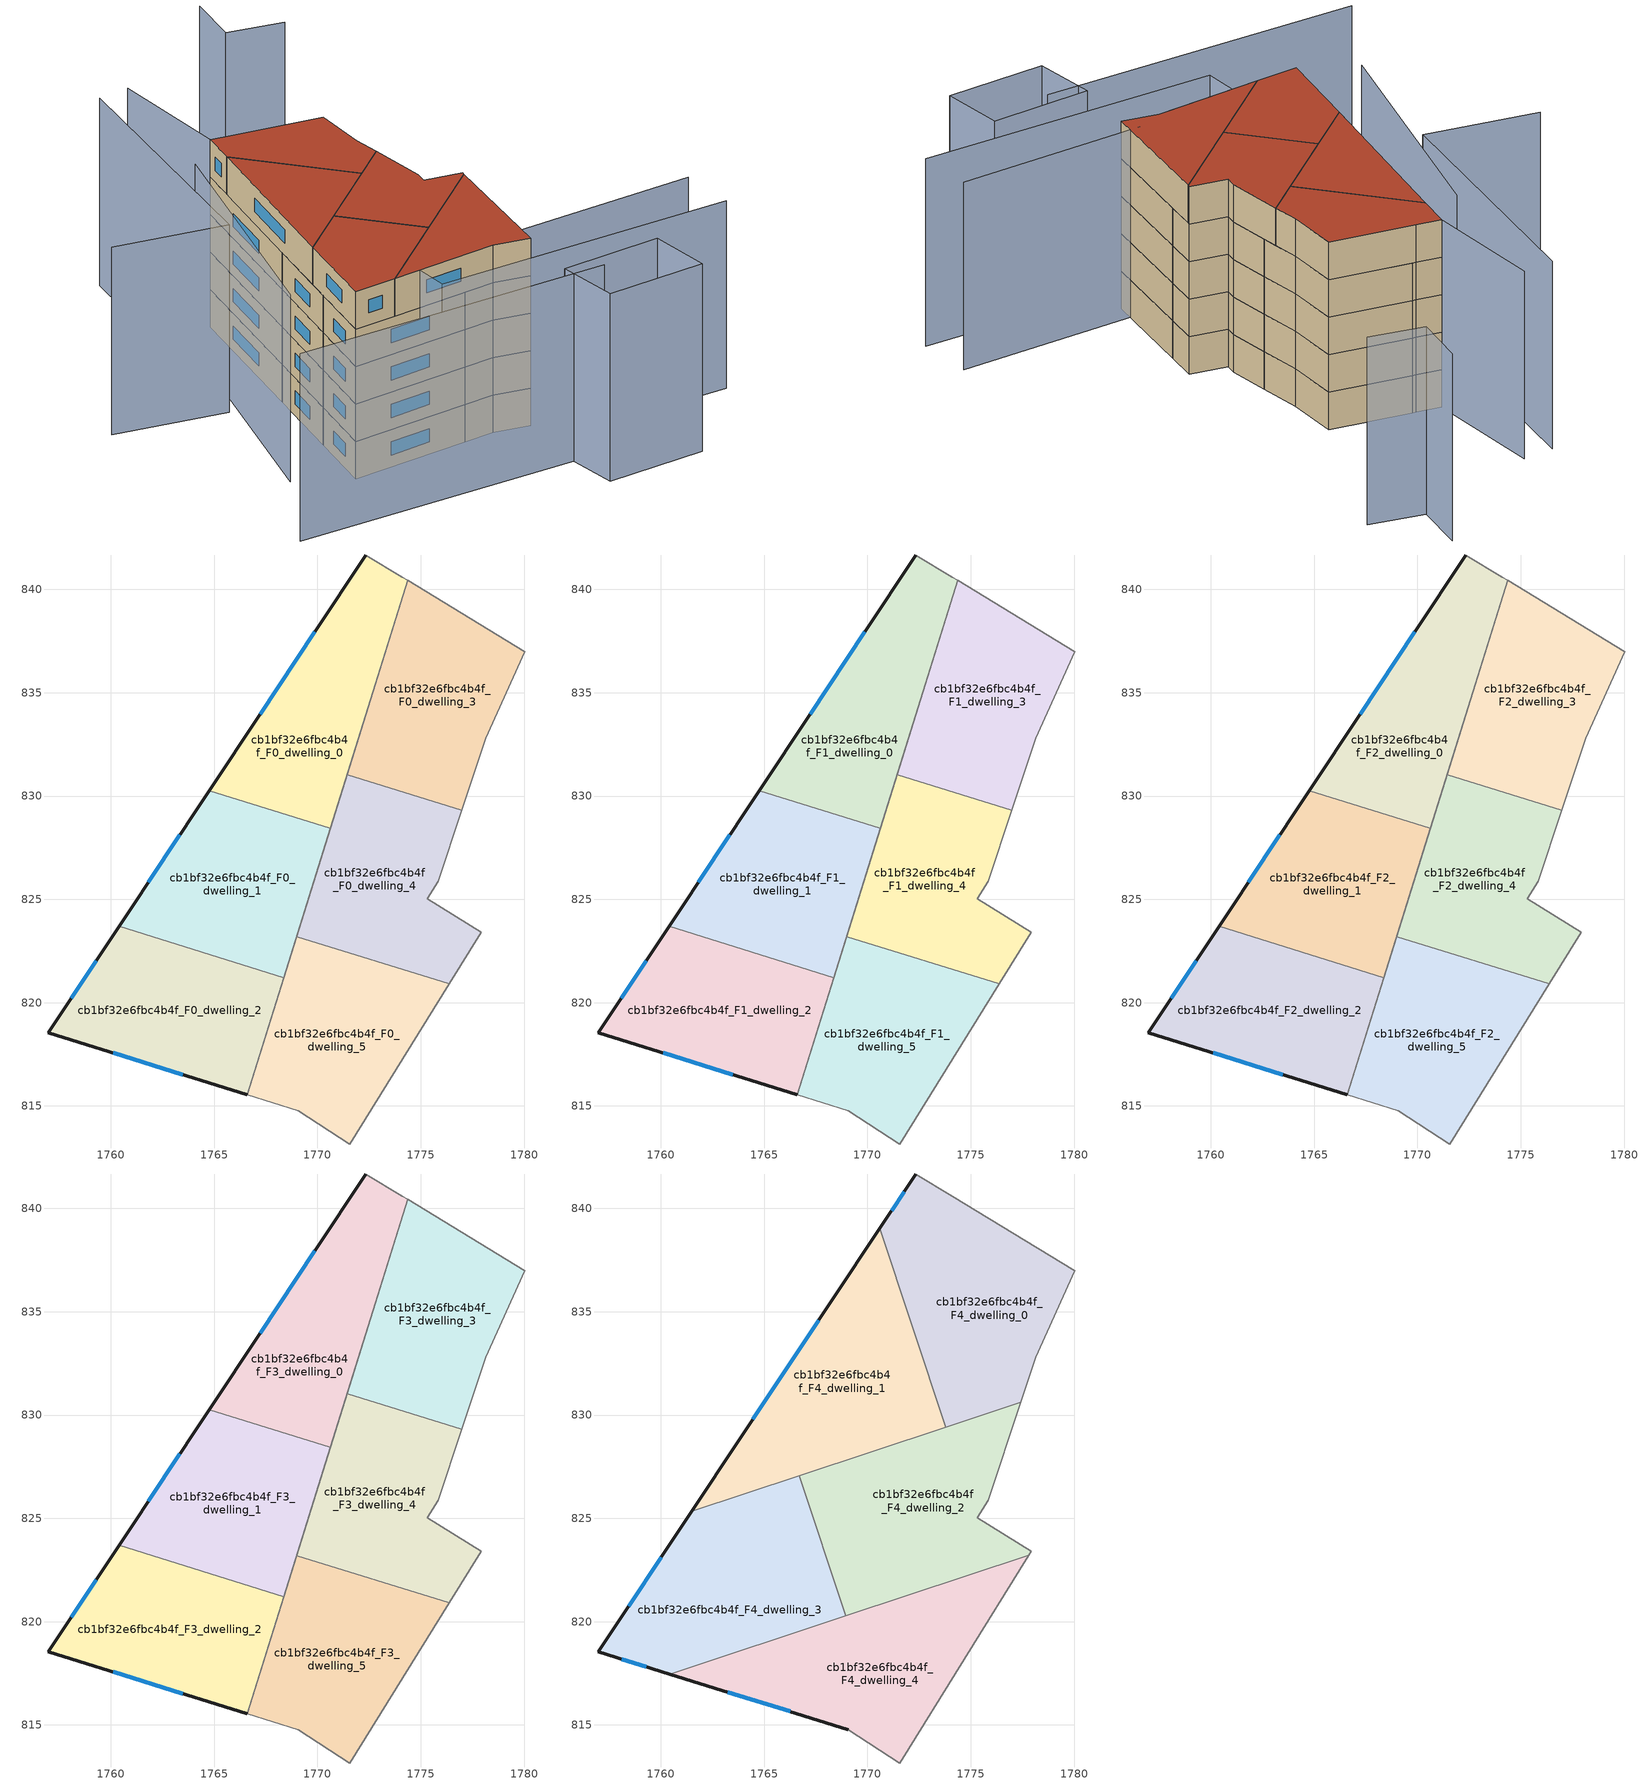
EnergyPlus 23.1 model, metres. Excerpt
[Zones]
cb1bf32e6fbc4b4f_F0_dwelling_0
 floor ground (EU_floor_Construction): 1774.1,840.6 1774.36,840.44 1770.62,828.43 1764.76,830.25 1772.34,841.67 z0
 wall outside (EU_wall_Construction): 1772.34,841.67 1764.76,830.25 z0:3
 wall adiabatic (EU_wall_Construction): 1770.62,828.43 1774.36,840.44 1774.1,840.6 1772.34,841.67 z0:3
 wall to cb1bf32e6fbc4b4f_F0_dwelling_1 (EU_wall_Construction): 1764.76,830.25 1770.62,828.43 z0:3
 window (EU_Window_Construction): 1769.87,837.96 1767.22,833.97 z0.98:2.02
cb1bf32e6fbc4b4f_F0_dwelling_1
 floor ground (EU_floor_Construction): 1770.62,828.43 1768.38,821.21 1760.4,823.69 1764.76,830.25 z0
 wall outside (EU_wall_Construction): 1764.76,830.25 1760.4,823.69 z0:3
 wall adiabatic (EU_wall_Construction): 1768.38,821.21 1770.62,828.43 z0:3
 wall to cb1bf32e6fbc4b4f_F0_dwelling_2 (EU_wall_Construction): 1760.4,823.69 1768.38,821.21 z0:3
 window (EU_Window_Construction): 1763.34,828.12 1761.81,825.83 z0.98:2.02
cb1bf32e6fbc4b4f_F0_dwelling_2
 floor ground (EU_floor_Construction): 1768.38,821.21 1766.61,815.54 1756.97,818.54 1760.4,823.69 z0
 wall outside (EU_wall_Construction): 1760.4,823.69 1756.97,818.54 1766.61,815.54 z0:3
 wall adiabatic (EU_wall_Construction): 1766.61,815.54 1768.38,821.21 z0:3
 window (EU_Window_Construction): 1760.11,817.56 1763.48,816.51 / 1759.28,822.02 1758.09,820.21 z0.98:2.02
cb1bf32e6fbc4b4f_F0_dwelling_3
 floor ground (EU_floor_Construction): 1780.03,836.98 1778.15,832.8 1776.99,829.31 1771.43,831.04 1774.36,840.44 z0
 wall adiabatic (EU_wall_Construction): 1776.99,829.31 1778.15,832.8 1780.03,836.98 1774.36,840.44 1771.43,831.04 z0:3
 wall to cb1bf32e6fbc4b4f_F0_dwelling_4 (EU_wall_Construction): 1771.43,831.04 1776.99,829.31 z0:3
cb1bf32e6fbc4b4f_F0_dwelling_4
 floor ground (EU_floor_Construction): 1776.99,829.31 1775.84,825.87 1775.32,825.02 1777.92,823.4 1776.37,820.9 1768.99,823.2 1771.43,831.04 z0
 wall adiabatic (EU_wall_Construction): 1776.37,820.9 1777.92,823.4 1775.32,825.02 1775.84,825.87 1776.99,829.31 / 1771.43,831.04 1768.99,823.2 z0:3
 wall to cb1bf32e6fbc4b4f_F0_dwelling_5 (EU_wall_Construction): 1768.99,823.2 1776.37,820.9 z0:3
cb1bf32e6fbc4b4f_F0_dwelling_5
 floor ground (EU_floor_Construction): 1776.37,820.9 1771.55,813.16 1769.06,814.78 1766.61,815.54 1768.99,823.2 z0
 wall adiabatic (EU_wall_Construction): 1768.99,823.2 1766.61,815.54 1769.06,814.78 1771.55,813.16 1776.37,820.9 z0:3
cb1bf32e6fbc4b4f_F1_dwelling_0
 floor to cb1bf32e6fbc4b4f_F0_dwelling_0 (EU_floor_Construction): 1774.1,840.6 1774.36,840.44 1770.62,828.43 1764.76,830.25 1772.34,841.67 z3
 wall outside (EU_wall_Construction): 1772.34,841.67 1764.76,830.25 z3:6
 wall adiabatic (EU_wall_Construction): 1770.62,828.43 1774.36,840.44 1774.1,840.6 1772.34,841.67 z3:6
 wall to cb1bf32e6fbc4b4f_F1_dwelling_1 (EU_wall_Construction): 1764.76,830.25 1770.62,828.43 z3:6
 window (EU_Window_Construction): 1769.87,837.96 1767.22,833.97 z3.98:5.02
cb1bf32e6fbc4b4f_F1_dwelling_1
 floor to cb1bf32e6fbc4b4f_F0_dwelling_1 (EU_floor_Construction): 1770.62,828.43 1768.38,821.21 1760.4,823.69 1764.76,830.25 z3
 wall outside (EU_wall_Construction): 1764.76,830.25 1760.4,823.69 z3:6
 wall adiabatic (EU_wall_Construction): 1768.38,821.21 1770.62,828.43 z3:6
 wall to cb1bf32e6fbc4b4f_F1_dwelling_2 (EU_wall_Construction): 1760.4,823.69 1768.38,821.21 z3:6
 window (EU_Window_Construction): 1763.34,828.12 1761.81,825.83 z3.98:5.02
cb1bf32e6fbc4b4f_F1_dwelling_2
 floor to cb1bf32e6fbc4b4f_F0_dwelling_2 (EU_floor_Construction): 1768.38,821.21 1766.61,815.54 1756.97,818.54 1760.4,823.69 z3
 wall outside (EU_wall_Construction): 1760.4,823.69 1756.97,818.54 1766.61,815.54 z3:6
 wall adiabatic (EU_wall_Construction): 1766.61,815.54 1768.38,821.21 z3:6
 window (EU_Window_Construction): 1760.11,817.56 1763.48,816.51 / 1759.28,822.02 1758.09,820.21 z3.98:5.02
cb1bf32e6fbc4b4f_F1_dwelling_3
 floor to cb1bf32e6fbc4b4f_F0_dwelling_3 (EU_floor_Construction): 1780.03,836.98 1778.15,832.8 1776.99,829.31 1771.43,831.04 1774.36,840.44 z3
 wall adiabatic (EU_wall_Construction): 1776.99,829.31 1778.15,832.8 1780.03,836.98 1774.36,840.44 1771.43,831.04 z3:6
 wall to cb1bf32e6fbc4b4f_F1_dwelling_4 (EU_wall_Construction): 1771.43,831.04 1776.99,829.31 z3:6
cb1bf32e6fbc4b4f_F1_dwelling_4
 floor to cb1bf32e6fbc4b4f_F0_dwelling_4 (EU_floor_Construction): 1776.99,829.31 1775.84,825.87 1775.32,825.02 1777.92,823.4 1776.37,820.9 1768.99,823.2 1771.43,831.04 z3
 wall adiabatic (EU_wall_Construction): 1776.37,820.9 1777.92,823.4 1775.32,825.02 1775.84,825.87 1776.99,829.31 / 1771.43,831.04 1768.99,823.2 z3:6
 wall to cb1bf32e6fbc4b4f_F1_dwelling_5 (EU_wall_Construction): 1768.99,823.2 1776.37,820.9 z3:6
cb1bf32e6fbc4b4f_F1_dwelling_5
 floor to cb1bf32e6fbc4b4f_F0_dwelling_5 (EU_floor_Construction): 1776.37,820.9 1771.55,813.16 1769.06,814.78 1766.61,815.54 1768.99,823.2 z3
 wall adiabatic (EU_wall_Construction): 1768.99,823.2 1766.61,815.54 1769.06,814.78 1771.55,813.16 1776.37,820.9 z3:6
cb1bf32e6fbc4b4f_F2_dwelling_0
 floor to cb1bf32e6fbc4b4f_F1_dwelling_0 (EU_floor_Construction): 1774.1,840.6 1774.36,840.44 1770.62,828.43 1764.76,830.25 1772.34,841.67 z6
 wall outside (EU_wall_Construction): 1772.34,841.67 1764.76,830.25 z6:9
 wall adiabatic (EU_wall_Construction): 1770.62,828.43 1774.36,840.44 1774.1,840.6 1772.34,841.67 z6:9
 wall to cb1bf32e6fbc4b4f_F2_dwelling_1 (EU_wall_Construction): 1764.76,830.25 1770.62,828.43 z6:9
 window (EU_Window_Construction): 1769.87,837.96 1767.22,833.97 z6.98:8.02
cb1bf32e6fbc4b4f_F2_dwelling_1
 floor to cb1bf32e6fbc4b4f_F1_dwelling_1 (EU_floor_Construction): 1770.62,828.43 1768.38,821.21 1760.4,823.69 1764.76,830.25 z6
 wall outside (EU_wall_Construction): 1764.76,830.25 1760.4,823.69 z6:9
 wall adiabatic (EU_wall_Construction): 1768.38,821.21 1770.62,828.43 z6:9
 wall to cb1bf32e6fbc4b4f_F2_dwelling_2 (EU_wall_Construction): 1760.4,823.69 1768.38,821.21 z6:9
 window (EU_Window_Construction): 1763.34,828.12 1761.81,825.83 z6.98:8.02
cb1bf32e6fbc4b4f_F2_dwelling_2
 floor to cb1bf32e6fbc4b4f_F1_dwelling_2 (EU_floor_Construction): 1768.38,821.21 1766.61,815.54 1756.97,818.54 1760.4,823.69 z6
 wall outside (EU_wall_Construction): 1760.4,823.69 1756.97,818.54 1766.61,815.54 z6:9
 wall adiabatic (EU_wall_Construction): 1766.61,815.54 1768.38,821.21 z6:9
 window (EU_Window_Construction): 1760.11,817.56 1763.48,816.51 / 1759.28,822.02 1758.09,820.21 z6.98:8.02
cb1bf32e6fbc4b4f_F2_dwelling_3
 floor to cb1bf32e6fbc4b4f_F1_dwelling_3 (EU_floor_Construction): 1780.03,836.98 1778.15,832.8 1776.99,829.31 1771.43,831.04 1774.36,840.44 z6
 wall adiabatic (EU_wall_Construction): 1776.99,829.31 1778.15,832.8 1780.03,836.98 1774.36,840.44 1771.43,831.04 z6:9
 wall to cb1bf32e6fbc4b4f_F2_dwelling_4 (EU_wall_Construction): 1771.43,831.04 1776.99,829.31 z6:9
cb1bf32e6fbc4b4f_F2_dwelling_4
 floor to cb1bf32e6fbc4b4f_F1_dwelling_4 (EU_floor_Construction): 1776.99,829.31 1775.84,825.87 1775.32,825.02 1777.92,823.4 1776.37,820.9 1768.99,823.2 1771.43,831.04 z6
 wall adiabatic (EU_wall_Construction): 1776.37,820.9 1777.92,823.4 1775.32,825.02 1775.84,825.87 1776.99,829.31 / 1771.43,831.04 1768.99,823.2 z6:9
 wall to cb1bf32e6fbc4b4f_F2_dwelling_5 (EU_wall_Construction): 1768.99,823.2 1776.37,820.9 z6:9
cb1bf32e6fbc4b4f_F2_dwelling_5
 floor to cb1bf32e6fbc4b4f_F1_dwelling_5 (EU_floor_Construction): 1776.37,820.9 1771.55,813.16 1769.06,814.78 1766.61,815.54 1768.99,823.2 z6
 wall adiabatic (EU_wall_Construction): 1768.99,823.2 1766.61,815.54 1769.06,814.78 1771.55,813.16 1776.37,820.9 z6:9
cb1bf32e6fbc4b4f_F3_dwelling_0
 floor to cb1bf32e6fbc4b4f_F2_dwelling_0 (EU_floor_Construction): 1774.1,840.6 1774.36,840.44 1770.62,828.43 1764.76,830.25 1772.34,841.67 z9
 wall outside (EU_wall_Construction): 1772.34,841.67 1764.76,830.25 z9:12
 wall adiabatic (EU_wall_Construction): 1770.62,828.43 1774.36,840.44 1774.1,840.6 1772.34,841.67 z9:12
 wall to cb1bf32e6fbc4b4f_F3_dwelling_1 (EU_wall_Construction): 1764.76,830.25 1770.62,828.43 z9:12
 window (EU_Window_Construction): 1769.87,837.96 1767.22,833.97 z9.98:11.02
cb1bf32e6fbc4b4f_F3_dwelling_1
 floor to cb1bf32e6fbc4b4f_F2_dwelling_1 (EU_floor_Construction): 1770.62,828.43 1768.38,821.21 1760.4,823.69 1764.76,830.25 z9
 wall outside (EU_wall_Construction): 1764.76,830.25 1760.4,823.69 z9:12
 wall adiabatic (EU_wall_Construction): 1768.38,821.21 1770.62,828.43 z9:12
 wall to cb1bf32e6fbc4b4f_F3_dwelling_2 (EU_wall_Construction): 1760.4,823.69 1768.38,821.21 z9:12
 window (EU_Window_Construction): 1763.34,828.12 1761.81,825.83 z9.98:11.02
cb1bf32e6fbc4b4f_F3_dwelling_2
 floor to cb1bf32e6fbc4b4f_F2_dwelling_2 (EU_floor_Construction): 1768.38,821.21 1766.61,815.54 1756.97,818.54 1760.4,823.69 z9
 wall outside (EU_wall_Construction): 1760.4,823.69 1756.97,818.54 1766.61,815.54 z9:12
 wall adiabatic (EU_wall_Construction): 1766.61,815.54 1768.38,821.21 z9:12
 window (EU_Window_Construction): 1760.11,817.56 1763.48,816.51 / 1759.28,822.02 1758.09,820.21 z9.98:11.02
cb1bf32e6fbc4b4f_F3_dwelling_3
 floor to cb1bf32e6fbc4b4f_F2_dwelling_3 (EU_floor_Construction): 1780.03,836.98 1778.15,832.8 1776.99,829.31 1771.43,831.04 1774.36,840.44 z9
 wall adiabatic (EU_wall_Construction): 1776.99,829.31 1778.15,832.8 1780.03,836.98 1774.36,840.44 1771.43,831.04 z9:12
 wall to cb1bf32e6fbc4b4f_F3_dwelling_4 (EU_wall_Construction): 1771.43,831.04 1776.99,829.31 z9:12
cb1bf32e6fbc4b4f_F3_dwelling_4
 floor to cb1bf32e6fbc4b4f_F2_dwelling_4 (EU_floor_Construction): 1776.99,829.31 1775.84,825.87 1775.32,825.02 1777.92,823.4 1776.37,820.9 1768.99,823.2 1771.43,831.04 z9
 wall adiabatic (EU_wall_Construction): 1776.37,820.9 1777.92,823.4 1775.32,825.02 1775.84,825.87 1776.99,829.31 / 1771.43,831.04 1768.99,823.2 z9:12
 wall to cb1bf32e6fbc4b4f_F3_dwelling_5 (EU_wall_Construction): 1768.99,823.2 1776.37,820.9 z9:12
cb1bf32e6fbc4b4f_F3_dwelling_5
 floor to cb1bf32e6fbc4b4f_F2_dwelling_5 (EU_floor_Construction): 1776.37,820.9 1771.55,813.16 1769.06,814.78 1766.61,815.54 1768.99,823.2 z9
 wall adiabatic (EU_wall_Construction): 1768.99,823.2 1766.61,815.54 1769.06,814.78 1771.55,813.16 1776.37,820.9 z9:12
cb1bf32e6fbc4b4f_F4_dwelling_0
 floor to cb1bf32e6fbc4b4f_F3_dwelling_3 (EU_floor_Construction): 1780.03,836.98 1778.15,832.8 1777.42,830.61 1775.18,829.87 1773.46,830.41 1772.31,833.87 1774.36,840.44 z12
 floor to cb1bf32e6fbc4b4f_F3_dwelling_0 (EU_floor_Construction): 1774.1,840.6 1774.36,840.44 1772.31,833.87 1770.6,839.05 1772.34,841.67 z12
 floor to cb1bf32e6fbc4b4f_F3_dwelling_4 (EU_floor_Construction): 1775.18,829.87 1773.79,829.41 1773.46,830.41 z12
 wall outside (EU_wall_Construction): 1772.34,841.67 1770.6,839.05 z12:15
 wall adiabatic (EU_wall_Construction): 1773.79,829.41 1777.42,830.61 1778.15,832.8 1780.03,836.98 1774.1,840.6 1772.34,841.67 z12:15
 wall to cb1bf32e6fbc4b4f_F4_dwelling_1 (EU_wall_Construction): 1770.6,839.05 1773.79,829.41 z12:15
 window (EU_Window_Construction): 1771.77,840.82 1771.17,839.9 z12.98:14.02
 roof outside (EU_roof_Construction): 1777.42,830.61 1778.15,832.8 1780.03,836.98 1774.1,840.6 1772.34,841.67 1770.6,839.05 1773.79,829.41 z15
cb1bf32e6fbc4b4f_F4_dwelling_1
 floor to cb1bf32e6fbc4b4f_F3_dwelling_0 (EU_floor_Construction): 1770.6,839.05 1772.31,833.87 1770.62,828.43 1764.76,830.25 z12
 floor to cb1bf32e6fbc4b4f_F3_dwelling_1 (EU_floor_Construction): 1770.62,828.43 1770.6,828.35 1761.49,825.34 1764.76,830.25 z12
 floor to cb1bf32e6fbc4b4f_F3_dwelling_3 (EU_floor_Construction): 1772.31,833.87 1773.46,830.41 1771.43,831.04 z12
 floor to cb1bf32e6fbc4b4f_F3_dwelling_4 (EU_floor_Construction): 1773.46,830.41 1773.79,829.41 1770.6,828.35 1771.43,831.04 z12
 wall outside (EU_wall_Construction): 1770.6,839.05 1761.49,825.34 z12:15
 wall to cb1bf32e6fbc4b4f_F4_dwelling_2 (EU_wall_Construction): 1766.69,827.06 1773.79,829.41 z12:15
 wall to cb1bf32e6fbc4b4f_F4_dwelling_3 (EU_wall_Construction): 1761.49,825.34 1766.69,827.06 z12:15
 window (EU_Window_Construction): 1767.64,834.59 1764.45,829.8 z12.98:14.02
 roof outside (EU_roof_Construction): 1773.79,829.41 1770.6,839.05 1761.49,825.34 z15
cb1bf32e6fbc4b4f_F4_dwelling_2
 floor to cb1bf32e6fbc4b4f_F3_dwelling_4 (EU_floor_Construction): 1776.99,829.31 1775.84,825.87 1775.32,825.02 1777.92,823.4 1777.81,823.22 1773.51,821.79 1768.99,823.2 1770.6,828.35 1775.18,829.87 z12
 floor to cb1bf32e6fbc4b4f_F3_dwelling_3 (EU_floor_Construction): 1777.42,830.61 1776.99,829.31 1775.18,829.87 z12
 floor to cb1bf32e6fbc4b4f_F3_dwelling_5 (EU_floor_Construction): 1773.51,821.79 1768.94,820.28 1768.5,821.61 1768.99,823.2 z12
 floor to cb1bf32e6fbc4b4f_F3_dwelling_1 (EU_floor_Construction): 1770.6,828.35 1768.5,821.61 1766.69,827.06 z12
 wall to cb1bf32e6fbc4b4f_F4_dwelling_3 (EU_wall_Construction): 1766.69,827.06 1768.94,820.28 z12:15
 wall adiabatic (EU_wall_Construction): 1777.81,823.22 1777.92,823.4 1775.32,825.02 1775.84,825.87 1777.42,830.61 1773.79,829.41 z12:15
 wall to cb1bf32e6fbc4b4f_F4_dwelling_4 (EU_wall_Construction): 1768.94,820.28 1777.81,823.22 z12:15
 roof outside (EU_roof_Construction): 1777.81,823.22 1777.92,823.4 1775.32,825.02 1775.84,825.87 1777.42,830.61 1766.69,827.06 1768.94,820.28 z15
cb1bf32e6fbc4b4f_F4_dwelling_3
 floor to cb1bf32e6fbc4b4f_F3_dwelling_1 (EU_floor_Construction): 1766.69,827.06 1768.5,821.6 1768.38,821.21 1760.4,823.69 1761.49,825.34 z12
 floor to cb1bf32e6fbc4b4f_F3_dwelling_2 (EU_floor_Construction): 1768.38,821.21 1767.99,819.97 1760.43,817.46 1756.97,818.54 1760.4,823.69 z12
 floor to cb1bf32e6fbc4b4f_F3_dwelling_5 (EU_floor_Construction): 1768.5,821.6 1768.94,820.28 1767.99,819.97 z12
 wall outside (EU_wall_Construction): 1761.49,825.34 1756.97,818.54 1760.43,817.46 z12:15
 wall to cb1bf32e6fbc4b4f_F4_dwelling_4 (EU_wall_Construction): 1760.43,817.46 1768.94,820.28 z12:15
 window (EU_Window_Construction): 1760.02,823.13 1758.44,820.75 / 1758.09,818.19 1759.3,817.81 z12.98:14.02
 roof outside (EU_roof_Construction): 1768.94,820.28 1766.69,827.06 1761.49,825.34 1756.97,818.54 1760.43,817.46 z15
cb1bf32e6fbc4b4f_F4_dwelling_4
 floor to cb1bf32e6fbc4b4f_F3_dwelling_5 (EU_floor_Construction): 1776.37,820.9 1771.55,813.16 1769.06,814.78 1766.61,815.54 1767.99,819.97 1773.51,821.79 z12
 floor to cb1bf32e6fbc4b4f_F3_dwelling_4 (EU_floor_Construction): 1777.81,823.22 1776.37,820.9 1773.51,821.79 z12
 floor to cb1bf32e6fbc4b4f_F3_dwelling_2 (EU_floor_Construction): 1767.99,819.97 1766.61,815.54 1760.43,817.46 z12
 wall outside (EU_wall_Construction): 1760.43,817.46 1769.06,814.78 z12:15
 wall adiabatic (EU_wall_Construction): 1769.06,814.78 1771.55,813.16 1777.81,823.22 z12:15
 window (EU_Window_Construction): 1763.23,816.59 1766.25,815.65 z12.98:14.02
 roof outside (EU_roof_Construction): 1771.55,813.16 1777.81,823.22 1760.43,817.46 1769.06,814.78 z15
shading: 1746.11,816.04 1770.82,806.24 / 1771.19,814.95 1786.47,809.49 / 1784.7,804.99 1761.52,814.08 / 1761.52,814.08 1776.17,851.44 / 1768.29,840.22 1753.95,822.22 / 1773.62,852.16 1761.2,832.44 / 1761.2,832.44 1753.35,837.38 / 1791.78,848.33 1787.92,850.86 / 1787.92,850.86 1790.59,854.93 / 1774.97,800.47 1767.01,803.13 / 1767.01,803.13 1768.71,808.23 / 1768.71,808.23 1776.67,805.56 / 1776.67,805.56 1774.97,800.47 z0:15
[Building]
EU S2 Campaign: North Axis=0; Terrain=City; Solar Distribution=FullExterior
[Site:Location]
Bologna: Latitude=44.5; Longitude=11.25; Time Zone=1; Elevation=37
[SizingPeriod:WeatherFileDays]
AnnualSizingPeriod: Begin Month=1; Begin Day of Month=1; End Month=12; End Day of Month=31; Day of Week for Start Day=Monday; Use Weather File Daylight Saving Period=No; Use Weather File Rain and Snow Indicators=No
[MATERIAL]
EU_InternalMass_Material: Roughness=MediumRough; Thickness=0.1; Conductivity=1; Density=1800; Specific Heat=900; Thermal Absorptance=0.9; Solar Absorptance=0.7; Visible Absorptance=0.7
[MATERIAL:NOMASS] Roughness=MediumRough; Thermal Absorptance=0.9; Solar Absorptance=0.7; Visible Absorptance=0.7
Name | Thermal Resistance
EU_wall_NoMass | 0.905828
EU_roof_NoMass | 0.37593
EU_floor_NoMass | 0.67114
[WINDOWMATERIAL:SIMPLEGLAZINGSYSTEM]
EU_Window_SimpleGlazing: UFactor=4.52486; Solar Heat Gain Coefficient=0.85; Visible Transmittance=0.85
[CONSTRUCTION]
EU_wall_Construction: EU_wall_NoMass
EU_roof_Construction: EU_roof_NoMass
EU_floor_Construction: EU_floor_NoMass
EU_Window_Construction: EU_Window_SimpleGlazing
EU_InternalMass_Construction: EU_InternalMass_Material
[ZONE] Type=1; Multiplier=1; Ceiling Height=autocalculate; Floor Area=autocalculate; Part of Total Floor Area=Yes
Name | Volume
cb1bf32e6fbc4b4f_F0_dwelling_0; cb1bf32e6fbc4b4f_F1_dwelling_0; cb1bf32e6fbc4b4f_F2_dwelling_0; cb1bf32e6fbc4b4f_F3_dwelling_0; cb1bf32e6fbc4b4f_F0_dwelling_4; cb1bf32e6fbc4b4f_F1_dwelling_4; cb1bf32e6fbc4b4f_F2_dwelling_4; cb1bf32e6fbc4b4f_F3_dwelling_4 | 164.407
cb1bf32e6fbc4b4f_F4_dwelling_0 | 197.307
cb1bf32e6fbc4b4f_F0_dwelling_1; cb1bf32e6fbc4b4f_F1_dwelling_1; cb1bf32e6fbc4b4f_F2_dwelling_1; cb1bf32e6fbc4b4f_F3_dwelling_1 | 164.422
cb1bf32e6fbc4b4f_F4_dwelling_1 | 197.3
cb1bf32e6fbc4b4f_F0_dwelling_2; cb1bf32e6fbc4b4f_F1_dwelling_2; cb1bf32e6fbc4b4f_F2_dwelling_2; cb1bf32e6fbc4b4f_F3_dwelling_2 | 164.409
cb1bf32e6fbc4b4f_F4_dwelling_2 | 197.301
cb1bf32e6fbc4b4f_F0_dwelling_3; cb1bf32e6fbc4b4f_F1_dwelling_3; cb1bf32e6fbc4b4f_F2_dwelling_3; cb1bf32e6fbc4b4f_F3_dwelling_3 | 164.413
cb1bf32e6fbc4b4f_F4_dwelling_3; cb1bf32e6fbc4b4f_F4_dwelling_4 | 197.298
cb1bf32e6fbc4b4f_F0_dwelling_5; cb1bf32e6fbc4b4f_F1_dwelling_5; cb1bf32e6fbc4b4f_F2_dwelling_5; cb1bf32e6fbc4b4f_F3_dwelling_5 | 164.429
[INTERNALMASS] Construction=EU_InternalMass_Construction
Name | Zone or ZoneList | Surface Area
cb1bf32e6fbc4b4f_F0_dwelling_0_EU_InternalMass | cb1bf32e6fbc4b4f_F0_dwelling_0 | 54.8026
cb1bf32e6fbc4b4f_F0_dwelling_1_EU_InternalMass | cb1bf32e6fbc4b4f_F0_dwelling_1 | 54.8072
cb1bf32e6fbc4b4f_F0_dwelling_2_EU_InternalMass | cb1bf32e6fbc4b4f_F0_dwelling_2 | 54.8032
cb1bf32e6fbc4b4f_F0_dwelling_3_EU_InternalMass | cb1bf32e6fbc4b4f_F0_dwelling_3 | 54.8041
cb1bf32e6fbc4b4f_F0_dwelling_4_EU_InternalMass | cb1bf32e6fbc4b4f_F0_dwelling_4 | 54.8021
cb1bf32e6fbc4b4f_F0_dwelling_5_EU_InternalMass | cb1bf32e6fbc4b4f_F0_dwelling_5 | 54.8102
cb1bf32e6fbc4b4f_F1_dwelling_0_EU_InternalMass | cb1bf32e6fbc4b4f_F1_dwelling_0 | 54.8026
cb1bf32e6fbc4b4f_F1_dwelling_1_EU_InternalMass | cb1bf32e6fbc4b4f_F1_dwelling_1 | 54.8072
cb1bf32e6fbc4b4f_F1_dwelling_2_EU_InternalMass | cb1bf32e6fbc4b4f_F1_dwelling_2 | 54.8032
cb1bf32e6fbc4b4f_F1_dwelling_3_EU_InternalMass | cb1bf32e6fbc4b4f_F1_dwelling_3 | 54.8041
cb1bf32e6fbc4b4f_F1_dwelling_4_EU_InternalMass | cb1bf32e6fbc4b4f_F1_dwelling_4 | 54.8021
cb1bf32e6fbc4b4f_F1_dwelling_5_EU_InternalMass | cb1bf32e6fbc4b4f_F1_dwelling_5 | 54.8102
cb1bf32e6fbc4b4f_F2_dwelling_0_EU_InternalMass | cb1bf32e6fbc4b4f_F2_dwelling_0 | 54.8026
cb1bf32e6fbc4b4f_F2_dwelling_1_EU_InternalMass | cb1bf32e6fbc4b4f_F2_dwelling_1 | 54.8072
cb1bf32e6fbc4b4f_F2_dwelling_2_EU_InternalMass | cb1bf32e6fbc4b4f_F2_dwelling_2 | 54.8032
cb1bf32e6fbc4b4f_F2_dwelling_3_EU_InternalMass | cb1bf32e6fbc4b4f_F2_dwelling_3 | 54.8041
cb1bf32e6fbc4b4f_F2_dwelling_4_EU_InternalMass | cb1bf32e6fbc4b4f_F2_dwelling_4 | 54.8021
cb1bf32e6fbc4b4f_F2_dwelling_5_EU_InternalMass | cb1bf32e6fbc4b4f_F2_dwelling_5 | 54.8102
cb1bf32e6fbc4b4f_F3_dwelling_0_EU_InternalMass | cb1bf32e6fbc4b4f_F3_dwelling_0 | 54.8026
cb1bf32e6fbc4b4f_F3_dwelling_1_EU_InternalMass | cb1bf32e6fbc4b4f_F3_dwelling_1 | 54.8072
cb1bf32e6fbc4b4f_F3_dwelling_2_EU_InternalMass | cb1bf32e6fbc4b4f_F3_dwelling_2 | 54.8032
cb1bf32e6fbc4b4f_F3_dwelling_3_EU_InternalMass | cb1bf32e6fbc4b4f_F3_dwelling_3 | 54.8041
cb1bf32e6fbc4b4f_F3_dwelling_4_EU_InternalMass | cb1bf32e6fbc4b4f_F3_dwelling_4 | 54.8021
cb1bf32e6fbc4b4f_F3_dwelling_5_EU_InternalMass | cb1bf32e6fbc4b4f_F3_dwelling_5 | 54.8102
cb1bf32e6fbc4b4f_F4_dwelling_0_EU_InternalMass | cb1bf32e6fbc4b4f_F4_dwelling_0 | 65.768
cb1bf32e6fbc4b4f_F4_dwelling_1_EU_InternalMass | cb1bf32e6fbc4b4f_F4_dwelling_1 | 65.7667
cb1bf32e6fbc4b4f_F4_dwelling_2_EU_InternalMass | cb1bf32e6fbc4b4f_F4_dwelling_2 | 65.7659
cb1bf32e6fbc4b4f_F4_dwelling_3_EU_InternalMass | cb1bf32e6fbc4b4f_F4_dwelling_3 | 65.7647
cb1bf32e6fbc4b4f_F4_dwelling_4_EU_InternalMass | cb1bf32e6fbc4b4f_F4_dwelling_4 | 65.7656
[OTHEREQUIPMENT] Fuel Type=Electricity; Design Level Calculation Method=Watts/Area; Power per Zone Floor Area=1; Fraction Latent=0; Fraction Radiant=0; Fraction Lost=0; Carbon Dioxide Generation Rate=0; EndUse Subcategory=EU_Step8_InternalGains
Name | Zone or ZoneList or Space or SpaceList | Schedule
EU_Step8_InternalGain_cb1bf32e6fbc4b4f_F0_dwelling_0_f000 | cb1bf32e6fbc4b4f_F0_dwelling_0 | EU_Step8_GainSchedule_cb1bf32e6fbc4b4f_F0_dwelling_0_f000
EU_Step8_InternalGain_cb1bf32e6fbc4b4f_F0_dwelling_1_f000 | cb1bf32e6fbc4b4f_F0_dwelling_1 | EU_Step8_GainSchedule_cb1bf32e6fbc4b4f_F0_dwelling_1_f000
EU_Step8_InternalGain_cb1bf32e6fbc4b4f_F0_dwelling_2_f000 | cb1bf32e6fbc4b4f_F0_dwelling_2 | EU_Step8_GainSchedule_cb1bf32e6fbc4b4f_F0_dwelling_2_f000
EU_Step8_InternalGain_cb1bf32e6fbc4b4f_F0_dwelling_3_f000 | cb1bf32e6fbc4b4f_F0_dwelling_3 | EU_Step8_GainSchedule_cb1bf32e6fbc4b4f_F0_dwelling_3_f000
EU_Step8_InternalGain_cb1bf32e6fbc4b4f_F0_dwelling_4_f000 | cb1bf32e6fbc4b4f_F0_dwelling_4 | EU_Step8_GainSchedule_cb1bf32e6fbc4b4f_F0_dwelling_4_f000
EU_Step8_InternalGain_cb1bf32e6fbc4b4f_F0_dwelling_5_f000 | cb1bf32e6fbc4b4f_F0_dwelling_5 | EU_Step8_GainSchedule_cb1bf32e6fbc4b4f_F0_dwelling_5_f000
EU_Step8_InternalGain_cb1bf32e6fbc4b4f_F1_dwelling_0_f000 | cb1bf32e6fbc4b4f_F1_dwelling_0 | EU_Step8_GainSchedule_cb1bf32e6fbc4b4f_F1_dwelling_0_f000
EU_Step8_InternalGain_cb1bf32e6fbc4b4f_F1_dwelling_1_f000 | cb1bf32e6fbc4b4f_F1_dwelling_1 | EU_Step8_GainSchedule_cb1bf32e6fbc4b4f_F1_dwelling_1_f000
EU_Step8_InternalGain_cb1bf32e6fbc4b4f_F1_dwelling_2_f000 | cb1bf32e6fbc4b4f_F1_dwelling_2 | EU_Step8_GainSchedule_cb1bf32e6fbc4b4f_F1_dwelling_2_f000
EU_Step8_InternalGain_cb1bf32e6fbc4b4f_F1_dwelling_3_f000 | cb1bf32e6fbc4b4f_F1_dwelling_3 | EU_Step8_GainSchedule_cb1bf32e6fbc4b4f_F1_dwelling_3_f000
EU_Step8_InternalGain_cb1bf32e6fbc4b4f_F1_dwelling_4_f000 | cb1bf32e6fbc4b4f_F1_dwelling_4 | EU_Step8_GainSchedule_cb1bf32e6fbc4b4f_F1_dwelling_4_f000
EU_Step8_InternalGain_cb1bf32e6fbc4b4f_F1_dwelling_5_f000 | cb1bf32e6fbc4b4f_F1_dwelling_5 | EU_Step8_GainSchedule_cb1bf32e6fbc4b4f_F1_dwelling_5_f000
EU_Step8_InternalGain_cb1bf32e6fbc4b4f_F2_dwelling_0_f000 | cb1bf32e6fbc4b4f_F2_dwelling_0 | EU_Step8_GainSchedule_cb1bf32e6fbc4b4f_F2_dwelling_0_f000
EU_Step8_InternalGain_cb1bf32e6fbc4b4f_F2_dwelling_1_f000 | cb1bf32e6fbc4b4f_F2_dwelling_1 | EU_Step8_GainSchedule_cb1bf32e6fbc4b4f_F2_dwelling_1_f000
EU_Step8_InternalGain_cb1bf32e6fbc4b4f_F2_dwelling_2_f000 | cb1bf32e6fbc4b4f_F2_dwelling_2 | EU_Step8_GainSchedule_cb1bf32e6fbc4b4f_F2_dwelling_2_f000
EU_Step8_InternalGain_cb1bf32e6fbc4b4f_F2_dwelling_3_f000 | cb1bf32e6fbc4b4f_F2_dwelling_3 | EU_Step8_GainSchedule_cb1bf32e6fbc4b4f_F2_dwelling_3_f000
EU_Step8_InternalGain_cb1bf32e6fbc4b4f_F2_dwelling_4_f000 | cb1bf32e6fbc4b4f_F2_dwelling_4 | EU_Step8_GainSchedule_cb1bf32e6fbc4b4f_F2_dwelling_4_f000
EU_Step8_InternalGain_cb1bf32e6fbc4b4f_F2_dwelling_5_f000 | cb1bf32e6fbc4b4f_F2_dwelling_5 | EU_Step8_GainSchedule_cb1bf32e6fbc4b4f_F2_dwelling_5_f000
EU_Step8_InternalGain_cb1bf32e6fbc4b4f_F3_dwelling_0_f000 | cb1bf32e6fbc4b4f_F3_dwelling_0 | EU_Step8_GainSchedule_cb1bf32e6fbc4b4f_F3_dwelling_0_f000
EU_Step8_InternalGain_cb1bf32e6fbc4b4f_F3_dwelling_1_f000 | cb1bf32e6fbc4b4f_F3_dwelling_1 | EU_Step8_GainSchedule_cb1bf32e6fbc4b4f_F3_dwelling_1_f000
EU_Step8_InternalGain_cb1bf32e6fbc4b4f_F3_dwelling_2_f000 | cb1bf32e6fbc4b4f_F3_dwelling_2 | EU_Step8_GainSchedule_cb1bf32e6fbc4b4f_F3_dwelling_2_f000
EU_Step8_InternalGain_cb1bf32e6fbc4b4f_F3_dwelling_3_f000 | cb1bf32e6fbc4b4f_F3_dwelling_3 | EU_Step8_GainSchedule_cb1bf32e6fbc4b4f_F3_dwelling_3_f000
EU_Step8_InternalGain_cb1bf32e6fbc4b4f_F3_dwelling_4_f000 | cb1bf32e6fbc4b4f_F3_dwelling_4 | EU_Step8_GainSchedule_cb1bf32e6fbc4b4f_F3_dwelling_4_f000
EU_Step8_InternalGain_cb1bf32e6fbc4b4f_F3_dwelling_5_f000 | cb1bf32e6fbc4b4f_F3_dwelling_5 | EU_Step8_GainSchedule_cb1bf32e6fbc4b4f_F3_dwelling_5_f000
EU_Step8_InternalGain_cb1bf32e6fbc4b4f_F4_dwelling_0_f000 | cb1bf32e6fbc4b4f_F4_dwelling_0 | EU_Step8_GainSchedule_cb1bf32e6fbc4b4f_F4_dwelling_0_f000
EU_Step8_InternalGain_cb1bf32e6fbc4b4f_F4_dwelling_1_f000 | cb1bf32e6fbc4b4f_F4_dwelling_1 | EU_Step8_GainSchedule_cb1bf32e6fbc4b4f_F4_dwelling_1_f000
EU_Step8_InternalGain_cb1bf32e6fbc4b4f_F4_dwelling_2_f000 | cb1bf32e6fbc4b4f_F4_dwelling_2 | EU_Step8_GainSchedule_cb1bf32e6fbc4b4f_F4_dwelling_2_f000
EU_Step8_InternalGain_cb1bf32e6fbc4b4f_F4_dwelling_3_f000 | cb1bf32e6fbc4b4f_F4_dwelling_3 | EU_Step8_GainSchedule_cb1bf32e6fbc4b4f_F4_dwelling_3_f000
EU_Step8_InternalGain_cb1bf32e6fbc4b4f_F4_dwelling_4_f000 | cb1bf32e6fbc4b4f_F4_dwelling_4 | EU_Step8_GainSchedule_cb1bf32e6fbc4b4f_F4_dwelling_4_f000
[ZONEVENTILATION:DESIGNFLOWRATE] Schedule=EU_AlwaysOn; Design Flow Rate Calculation Method=AirChanges/Hour; Air Changes per Hour=0.73129; Ventilation Type=Natural; Fan Pressure Rise=0; Fan Total Efficiency=1; Constant Term Coefficient=1; Temperature Term Coefficient=0; Velocity Term Coefficient=0; Velocity Squared Term Coefficient=0; Minimum Indoor Temperature=-100; Maximum Indoor Temperature=100; Delta Temperature=-100; Minimum Outdoor Temperature=-100; Maximum Outdoor Temperature=100; Maximum Wind Speed=40
Name | Zone or ZoneList or Space or SpaceList
EU_ConstantAir_cb1bf32e6fbc4b4f_F0_dwelling_0 | cb1bf32e6fbc4b4f_F0_dwelling_0
EU_ConstantAir_cb1bf32e6fbc4b4f_F0_dwelling_1 | cb1bf32e6fbc4b4f_F0_dwelling_1
EU_ConstantAir_cb1bf32e6fbc4b4f_F0_dwelling_2 | cb1bf32e6fbc4b4f_F0_dwelling_2
EU_ConstantAir_cb1bf32e6fbc4b4f_F0_dwelling_3 | cb1bf32e6fbc4b4f_F0_dwelling_3
EU_ConstantAir_cb1bf32e6fbc4b4f_F0_dwelling_4 | cb1bf32e6fbc4b4f_F0_dwelling_4
EU_ConstantAir_cb1bf32e6fbc4b4f_F0_dwelling_5 | cb1bf32e6fbc4b4f_F0_dwelling_5
EU_ConstantAir_cb1bf32e6fbc4b4f_F1_dwelling_0 | cb1bf32e6fbc4b4f_F1_dwelling_0
EU_ConstantAir_cb1bf32e6fbc4b4f_F1_dwelling_1 | cb1bf32e6fbc4b4f_F1_dwelling_1
EU_ConstantAir_cb1bf32e6fbc4b4f_F1_dwelling_2 | cb1bf32e6fbc4b4f_F1_dwelling_2
EU_ConstantAir_cb1bf32e6fbc4b4f_F1_dwelling_3 | cb1bf32e6fbc4b4f_F1_dwelling_3
EU_ConstantAir_cb1bf32e6fbc4b4f_F1_dwelling_4 | cb1bf32e6fbc4b4f_F1_dwelling_4
EU_ConstantAir_cb1bf32e6fbc4b4f_F1_dwelling_5 | cb1bf32e6fbc4b4f_F1_dwelling_5
EU_ConstantAir_cb1bf32e6fbc4b4f_F2_dwelling_0 | cb1bf32e6fbc4b4f_F2_dwelling_0
EU_ConstantAir_cb1bf32e6fbc4b4f_F2_dwelling_1 | cb1bf32e6fbc4b4f_F2_dwelling_1
EU_ConstantAir_cb1bf32e6fbc4b4f_F2_dwelling_2 | cb1bf32e6fbc4b4f_F2_dwelling_2
EU_ConstantAir_cb1bf32e6fbc4b4f_F2_dwelling_3 | cb1bf32e6fbc4b4f_F2_dwelling_3
EU_ConstantAir_cb1bf32e6fbc4b4f_F2_dwelling_4 | cb1bf32e6fbc4b4f_F2_dwelling_4
EU_ConstantAir_cb1bf32e6fbc4b4f_F2_dwelling_5 | cb1bf32e6fbc4b4f_F2_dwelling_5
EU_ConstantAir_cb1bf32e6fbc4b4f_F3_dwelling_0 | cb1bf32e6fbc4b4f_F3_dwelling_0
EU_ConstantAir_cb1bf32e6fbc4b4f_F3_dwelling_1 | cb1bf32e6fbc4b4f_F3_dwelling_1
EU_ConstantAir_cb1bf32e6fbc4b4f_F3_dwelling_2 | cb1bf32e6fbc4b4f_F3_dwelling_2
EU_ConstantAir_cb1bf32e6fbc4b4f_F3_dwelling_3 | cb1bf32e6fbc4b4f_F3_dwelling_3
EU_ConstantAir_cb1bf32e6fbc4b4f_F3_dwelling_4 | cb1bf32e6fbc4b4f_F3_dwelling_4
EU_ConstantAir_cb1bf32e6fbc4b4f_F3_dwelling_5 | cb1bf32e6fbc4b4f_F3_dwelling_5
EU_ConstantAir_cb1bf32e6fbc4b4f_F4_dwelling_0 | cb1bf32e6fbc4b4f_F4_dwelling_0
EU_ConstantAir_cb1bf32e6fbc4b4f_F4_dwelling_1 | cb1bf32e6fbc4b4f_F4_dwelling_1
EU_ConstantAir_cb1bf32e6fbc4b4f_F4_dwelling_2 | cb1bf32e6fbc4b4f_F4_dwelling_2
EU_ConstantAir_cb1bf32e6fbc4b4f_F4_dwelling_3 | cb1bf32e6fbc4b4f_F4_dwelling_3
EU_ConstantAir_cb1bf32e6fbc4b4f_F4_dwelling_4 | cb1bf32e6fbc4b4f_F4_dwelling_4
[HVACTEMPLATE:THERMOSTAT] Constant Heating Setpoint=20; Constant Cooling Setpoint=50
EU_HeatOnly_cb1bf32e6fbc4b4f_F0_dwelling_0; EU_HeatOnly_cb1bf32e6fbc4b4f_F0_dwelling_1; EU_HeatOnly_cb1bf32e6fbc4b4f_F0_dwelling_2; EU_HeatOnly_cb1bf32e6fbc4b4f_F0_dwelling_3; EU_HeatOnly_cb1bf32e6fbc4b4f_F0_dwelling_4; EU_HeatOnly_cb1bf32e6fbc4b4f_F0_dwelling_5; EU_HeatOnly_cb1bf32e6fbc4b4f_F1_dwelling_0; EU_HeatOnly_cb1bf32e6fbc4b4f_F1_dwelling_1; EU_HeatOnly_cb1bf32e6fbc4b4f_F1_dwelling_2; EU_HeatOnly_cb1bf32e6fbc4b4f_F1_dwelling_3; EU_HeatOnly_cb1bf32e6fbc4b4f_F1_dwelling_4; EU_HeatOnly_cb1bf32e6fbc4b4f_F1_dwelling_5; EU_HeatOnly_cb1bf32e6fbc4b4f_F2_dwelling_0; EU_HeatOnly_cb1bf32e6fbc4b4f_F2_dwelling_1; EU_HeatOnly_cb1bf32e6fbc4b4f_F2_dwelling_2; EU_HeatOnly_cb1bf32e6fbc4b4f_F2_dwelling_3; EU_HeatOnly_cb1bf32e6fbc4b4f_F2_dwelling_4; EU_HeatOnly_cb1bf32e6fbc4b4f_F2_dwelling_5; EU_HeatOnly_cb1bf32e6fbc4b4f_F3_dwelling_0; EU_HeatOnly_cb1bf32e6fbc4b4f_F3_dwelling_1; EU_HeatOnly_cb1bf32e6fbc4b4f_F3_dwelling_2; EU_HeatOnly_cb1bf32e6fbc4b4f_F3_dwelling_3; EU_HeatOnly_cb1bf32e6fbc4b4f_F3_dwelling_4; EU_HeatOnly_cb1bf32e6fbc4b4f_F3_dwelling_5; EU_HeatOnly_cb1bf32e6fbc4b4f_F4_dwelling_0; EU_HeatOnly_cb1bf32e6fbc4b4f_F4_dwelling_1; EU_HeatOnly_cb1bf32e6fbc4b4f_F4_dwelling_2; EU_HeatOnly_cb1bf32e6fbc4b4f_F4_dwelling_3; EU_HeatOnly_cb1bf32e6fbc4b4f_F4_dwelling_4
[HVACTEMPLATE:ZONE:IDEALLOADSAIRSYSTEM] System Availability Schedule=EU_AlwaysOn; Maximum Heating Supply Air Temperature=50; Minimum Cooling Supply Air Temperature=13; Maximum Heating Supply Air Humidity Ratio=0.0156; Minimum Cooling Supply Air Humidity Ratio=0.0077; Heating Limit=NoLimit; Cooling Limit=NoLimit; Heating Availability Schedule=EU_AlwaysOn; Cooling Availability Schedule=EU_CoolingOff; Dehumidification Control Type=ConstantSensibleHeatRatio; Cooling Sensible Heat Ratio=0.7; Dehumidification Setpoint=60; Humidification Control Type=None; Humidification Setpoint=30; Outdoor Air Method=None; Outdoor Air Flow Rate per Person=0.00944; Outdoor Air Flow Rate per Zone Floor Area=0; Outdoor Air Flow Rate per Zone=0; Demand Controlled Ventilation Type=None; Outdoor Air Economizer Type=NoEconomizer; Heat Recovery Type=None; Sensible Heat Recovery Effectiveness=0.7; Latent Heat Recovery Effectiveness=0.65
Name | Template Thermostat
cb1bf32e6fbc4b4f_F0_dwelling_0 | EU_HeatOnly_cb1bf32e6fbc4b4f_F0_dwelling_0
cb1bf32e6fbc4b4f_F0_dwelling_1 | EU_HeatOnly_cb1bf32e6fbc4b4f_F0_dwelling_1
cb1bf32e6fbc4b4f_F0_dwelling_2 | EU_HeatOnly_cb1bf32e6fbc4b4f_F0_dwelling_2
cb1bf32e6fbc4b4f_F0_dwelling_3 | EU_HeatOnly_cb1bf32e6fbc4b4f_F0_dwelling_3
cb1bf32e6fbc4b4f_F0_dwelling_4 | EU_HeatOnly_cb1bf32e6fbc4b4f_F0_dwelling_4
cb1bf32e6fbc4b4f_F0_dwelling_5 | EU_HeatOnly_cb1bf32e6fbc4b4f_F0_dwelling_5
cb1bf32e6fbc4b4f_F1_dwelling_0 | EU_HeatOnly_cb1bf32e6fbc4b4f_F1_dwelling_0
cb1bf32e6fbc4b4f_F1_dwelling_1 | EU_HeatOnly_cb1bf32e6fbc4b4f_F1_dwelling_1
cb1bf32e6fbc4b4f_F1_dwelling_2 | EU_HeatOnly_cb1bf32e6fbc4b4f_F1_dwelling_2
cb1bf32e6fbc4b4f_F1_dwelling_3 | EU_HeatOnly_cb1bf32e6fbc4b4f_F1_dwelling_3
cb1bf32e6fbc4b4f_F1_dwelling_4 | EU_HeatOnly_cb1bf32e6fbc4b4f_F1_dwelling_4
cb1bf32e6fbc4b4f_F1_dwelling_5 | EU_HeatOnly_cb1bf32e6fbc4b4f_F1_dwelling_5
cb1bf32e6fbc4b4f_F2_dwelling_0 | EU_HeatOnly_cb1bf32e6fbc4b4f_F2_dwelling_0
cb1bf32e6fbc4b4f_F2_dwelling_1 | EU_HeatOnly_cb1bf32e6fbc4b4f_F2_dwelling_1
cb1bf32e6fbc4b4f_F2_dwelling_2 | EU_HeatOnly_cb1bf32e6fbc4b4f_F2_dwelling_2
cb1bf32e6fbc4b4f_F2_dwelling_3 | EU_HeatOnly_cb1bf32e6fbc4b4f_F2_dwelling_3
cb1bf32e6fbc4b4f_F2_dwelling_4 | EU_HeatOnly_cb1bf32e6fbc4b4f_F2_dwelling_4
cb1bf32e6fbc4b4f_F2_dwelling_5 | EU_HeatOnly_cb1bf32e6fbc4b4f_F2_dwelling_5
cb1bf32e6fbc4b4f_F3_dwelling_0 | EU_HeatOnly_cb1bf32e6fbc4b4f_F3_dwelling_0
cb1bf32e6fbc4b4f_F3_dwelling_1 | EU_HeatOnly_cb1bf32e6fbc4b4f_F3_dwelling_1
cb1bf32e6fbc4b4f_F3_dwelling_2 | EU_HeatOnly_cb1bf32e6fbc4b4f_F3_dwelling_2
cb1bf32e6fbc4b4f_F3_dwelling_3 | EU_HeatOnly_cb1bf32e6fbc4b4f_F3_dwelling_3
cb1bf32e6fbc4b4f_F3_dwelling_4 | EU_HeatOnly_cb1bf32e6fbc4b4f_F3_dwelling_4
cb1bf32e6fbc4b4f_F3_dwelling_5 | EU_HeatOnly_cb1bf32e6fbc4b4f_F3_dwelling_5
cb1bf32e6fbc4b4f_F4_dwelling_0 | EU_HeatOnly_cb1bf32e6fbc4b4f_F4_dwelling_0
cb1bf32e6fbc4b4f_F4_dwelling_1 | EU_HeatOnly_cb1bf32e6fbc4b4f_F4_dwelling_1
cb1bf32e6fbc4b4f_F4_dwelling_2 | EU_HeatOnly_cb1bf32e6fbc4b4f_F4_dwelling_2
cb1bf32e6fbc4b4f_F4_dwelling_3 | EU_HeatOnly_cb1bf32e6fbc4b4f_F4_dwelling_3
cb1bf32e6fbc4b4f_F4_dwelling_4 | EU_HeatOnly_cb1bf32e6fbc4b4f_F4_dwelling_4
[SIZING:ZONE] Zone Cooling Design Supply Air Temperature Input Method=SupplyAirTemperature; Zone Cooling Design Supply Air Temperature=13; Zone Heating Design Supply Air Temperature Input Method=SupplyAirTemperature; Zone Heating Design Supply Air Temperature=50; Zone Cooling Design Supply Air Humidity Ratio=0.008; Zone Heating Design Supply Air Humidity Ratio=0.008; Cooling Design Air Flow Method=DesignDay; Cooling Design Air Flow Rate=0; Cooling Minimum Air Flow per Zone Floor Area=0.000762; Cooling Minimum Air Flow=0; Cooling Minimum Air Flow Fraction=0.2; Heating Design Air Flow Method=DesignDay; Heating Design Air Flow Rate=0; Heating Maximum Air Flow per Zone Floor Area=0.002032; Heating Maximum Air Flow=0.141576; Heating Maximum Air Flow Fraction=0.3; Account for Dedicated Outdoor Air System=No; Dedicated Outdoor Air System Control Strategy=NeutralSupplyAir; Dedicated Outdoor Air Low Setpoint Temperature for Design=autosize; Dedicated Outdoor Air High Setpoint Temperature for Design=autosize; Zone Load Sizing Method=Sensible Load Only No Latent Load; Zone Latent Cooling Design Supply Air Humidity Ratio Input Method=HumidityRatioDifference; Zone Cooling Design Supply Air Humidity Ratio Difference=0.005; Zone Latent Heating Design Supply Air Humidity Ratio Input Method=HumidityRatioDifference; Zone Humidification Design Supply Air Humidity Ratio Difference=0.005
cb1bf32e6fbc4b4f_F0_dwelling_0; cb1bf32e6fbc4b4f_F0_dwelling_1; cb1bf32e6fbc4b4f_F0_dwelling_2; cb1bf32e6fbc4b4f_F0_dwelling_3; cb1bf32e6fbc4b4f_F0_dwelling_4; cb1bf32e6fbc4b4f_F0_dwelling_5; cb1bf32e6fbc4b4f_F1_dwelling_0; cb1bf32e6fbc4b4f_F1_dwelling_1; cb1bf32e6fbc4b4f_F1_dwelling_2; cb1bf32e6fbc4b4f_F1_dwelling_3; cb1bf32e6fbc4b4f_F1_dwelling_4; cb1bf32e6fbc4b4f_F1_dwelling_5; cb1bf32e6fbc4b4f_F2_dwelling_0; cb1bf32e6fbc4b4f_F2_dwelling_1; cb1bf32e6fbc4b4f_F2_dwelling_2; cb1bf32e6fbc4b4f_F2_dwelling_3; cb1bf32e6fbc4b4f_F2_dwelling_4; cb1bf32e6fbc4b4f_F2_dwelling_5; cb1bf32e6fbc4b4f_F3_dwelling_0; cb1bf32e6fbc4b4f_F3_dwelling_1; cb1bf32e6fbc4b4f_F3_dwelling_2; cb1bf32e6fbc4b4f_F3_dwelling_3; cb1bf32e6fbc4b4f_F3_dwelling_4; cb1bf32e6fbc4b4f_F3_dwelling_5; cb1bf32e6fbc4b4f_F4_dwelling_0; cb1bf32e6fbc4b4f_F4_dwelling_1; cb1bf32e6fbc4b4f_F4_dwelling_2; cb1bf32e6fbc4b4f_F4_dwelling_3; cb1bf32e6fbc4b4f_F4_dwelling_4
[SCHEDULE:CONSTANT]
Name | Hourly Value
EU_AlwaysOn | 1
EU_CoolingOff | 0
[SCHEDULE:FILE] Column Number=1; Rows to Skip at Top=0; Number of Hours of Data=8760; Column Separator=Comma; Interpolate to Timestep=No; Minutes per Item=60; Adjust Schedule for Daylight Savings=Yes
Name | File
EU_Step8_GainSchedule_cb1bf32e6fbc4b4f_F0_dwelling_0_f000 | ../../schedules/cb1bf32e6fbc4b4f/cb1bf32e6fbc4b4f_F0_dwelling_0_f000_gain.csv
EU_Step8_GainSchedule_cb1bf32e6fbc4b4f_F0_dwelling_1_f000 | ../../schedules/cb1bf32e6fbc4b4f/cb1bf32e6fbc4b4f_F0_dwelling_1_f000_gain.csv
EU_Step8_GainSchedule_cb1bf32e6fbc4b4f_F0_dwelling_2_f000 | ../../schedules/cb1bf32e6fbc4b4f/cb1bf32e6fbc4b4f_F0_dwelling_2_f000_gain.csv
EU_Step8_GainSchedule_cb1bf32e6fbc4b4f_F0_dwelling_3_f000 | ../../schedules/cb1bf32e6fbc4b4f/cb1bf32e6fbc4b4f_F0_dwelling_3_f000_gain.csv
EU_Step8_GainSchedule_cb1bf32e6fbc4b4f_F0_dwelling_4_f000 | ../../schedules/cb1bf32e6fbc4b4f/cb1bf32e6fbc4b4f_F0_dwelling_4_f000_gain.csv
EU_Step8_GainSchedule_cb1bf32e6fbc4b4f_F0_dwelling_5_f000 | ../../schedules/cb1bf32e6fbc4b4f/cb1bf32e6fbc4b4f_F0_dwelling_5_f000_gain.csv
EU_Step8_GainSchedule_cb1bf32e6fbc4b4f_F1_dwelling_0_f000 | ../../schedules/cb1bf32e6fbc4b4f/cb1bf32e6fbc4b4f_F1_dwelling_0_f000_gain.csv
EU_Step8_GainSchedule_cb1bf32e6fbc4b4f_F1_dwelling_1_f000 | ../../schedules/cb1bf32e6fbc4b4f/cb1bf32e6fbc4b4f_F1_dwelling_1_f000_gain.csv
EU_Step8_GainSchedule_cb1bf32e6fbc4b4f_F1_dwelling_2_f000 | ../../schedules/cb1bf32e6fbc4b4f/cb1bf32e6fbc4b4f_F1_dwelling_2_f000_gain.csv
EU_Step8_GainSchedule_cb1bf32e6fbc4b4f_F1_dwelling_3_f000 | ../../schedules/cb1bf32e6fbc4b4f/cb1bf32e6fbc4b4f_F1_dwelling_3_f000_gain.csv
EU_Step8_GainSchedule_cb1bf32e6fbc4b4f_F1_dwelling_4_f000 | ../../schedules/cb1bf32e6fbc4b4f/cb1bf32e6fbc4b4f_F1_dwelling_4_f000_gain.csv
EU_Step8_GainSchedule_cb1bf32e6fbc4b4f_F1_dwelling_5_f000 | ../../schedules/cb1bf32e6fbc4b4f/cb1bf32e6fbc4b4f_F1_dwelling_5_f000_gain.csv
EU_Step8_GainSchedule_cb1bf32e6fbc4b4f_F2_dwelling_0_f000 | ../../schedules/cb1bf32e6fbc4b4f/cb1bf32e6fbc4b4f_F2_dwelling_0_f000_gain.csv
EU_Step8_GainSchedule_cb1bf32e6fbc4b4f_F2_dwelling_1_f000 | ../../schedules/cb1bf32e6fbc4b4f/cb1bf32e6fbc4b4f_F2_dwelling_1_f000_gain.csv
EU_Step8_GainSchedule_cb1bf32e6fbc4b4f_F2_dwelling_2_f000 | ../../schedules/cb1bf32e6fbc4b4f/cb1bf32e6fbc4b4f_F2_dwelling_2_f000_gain.csv
EU_Step8_GainSchedule_cb1bf32e6fbc4b4f_F2_dwelling_3_f000 | ../../schedules/cb1bf32e6fbc4b4f/cb1bf32e6fbc4b4f_F2_dwelling_3_f000_gain.csv
EU_Step8_GainSchedule_cb1bf32e6fbc4b4f_F2_dwelling_4_f000 | ../../schedules/cb1bf32e6fbc4b4f/cb1bf32e6fbc4b4f_F2_dwelling_4_f000_gain.csv
EU_Step8_GainSchedule_cb1bf32e6fbc4b4f_F2_dwelling_5_f000 | ../../schedules/cb1bf32e6fbc4b4f/cb1bf32e6fbc4b4f_F2_dwelling_5_f000_gain.csv
EU_Step8_GainSchedule_cb1bf32e6fbc4b4f_F3_dwelling_0_f000 | ../../schedules/cb1bf32e6fbc4b4f/cb1bf32e6fbc4b4f_F3_dwelling_0_f000_gain.csv
EU_Step8_GainSchedule_cb1bf32e6fbc4b4f_F3_dwelling_1_f000 | ../../schedules/cb1bf32e6fbc4b4f/cb1bf32e6fbc4b4f_F3_dwelling_1_f000_gain.csv
EU_Step8_GainSchedule_cb1bf32e6fbc4b4f_F3_dwelling_2_f000 | ../../schedules/cb1bf32e6fbc4b4f/cb1bf32e6fbc4b4f_F3_dwelling_2_f000_gain.csv
EU_Step8_GainSchedule_cb1bf32e6fbc4b4f_F3_dwelling_3_f000 | ../../schedules/cb1bf32e6fbc4b4f/cb1bf32e6fbc4b4f_F3_dwelling_3_f000_gain.csv
EU_Step8_GainSchedule_cb1bf32e6fbc4b4f_F3_dwelling_4_f000 | ../../schedules/cb1bf32e6fbc4b4f/cb1bf32e6fbc4b4f_F3_dwelling_4_f000_gain.csv
EU_Step8_GainSchedule_cb1bf32e6fbc4b4f_F3_dwelling_5_f000 | ../../schedules/cb1bf32e6fbc4b4f/cb1bf32e6fbc4b4f_F3_dwelling_5_f000_gain.csv
EU_Step8_GainSchedule_cb1bf32e6fbc4b4f_F4_dwelling_0_f000 | ../../schedules/cb1bf32e6fbc4b4f/cb1bf32e6fbc4b4f_F4_dwelling_0_f000_gain.csv
EU_Step8_GainSchedule_cb1bf32e6fbc4b4f_F4_dwelling_1_f000 | ../../schedules/cb1bf32e6fbc4b4f/cb1bf32e6fbc4b4f_F4_dwelling_1_f000_gain.csv
EU_Step8_GainSchedule_cb1bf32e6fbc4b4f_F4_dwelling_2_f000 | ../../schedules/cb1bf32e6fbc4b4f/cb1bf32e6fbc4b4f_F4_dwelling_2_f000_gain.csv
EU_Step8_GainSchedule_cb1bf32e6fbc4b4f_F4_dwelling_3_f000 | ../../schedules/cb1bf32e6fbc4b4f/cb1bf32e6fbc4b4f_F4_dwelling_3_f000_gain.csv
EU_Step8_GainSchedule_cb1bf32e6fbc4b4f_F4_dwelling_4_f000 | ../../schedules/cb1bf32e6fbc4b4f/cb1bf32e6fbc4b4f_F4_dwelling_4_f000_gain.csv
